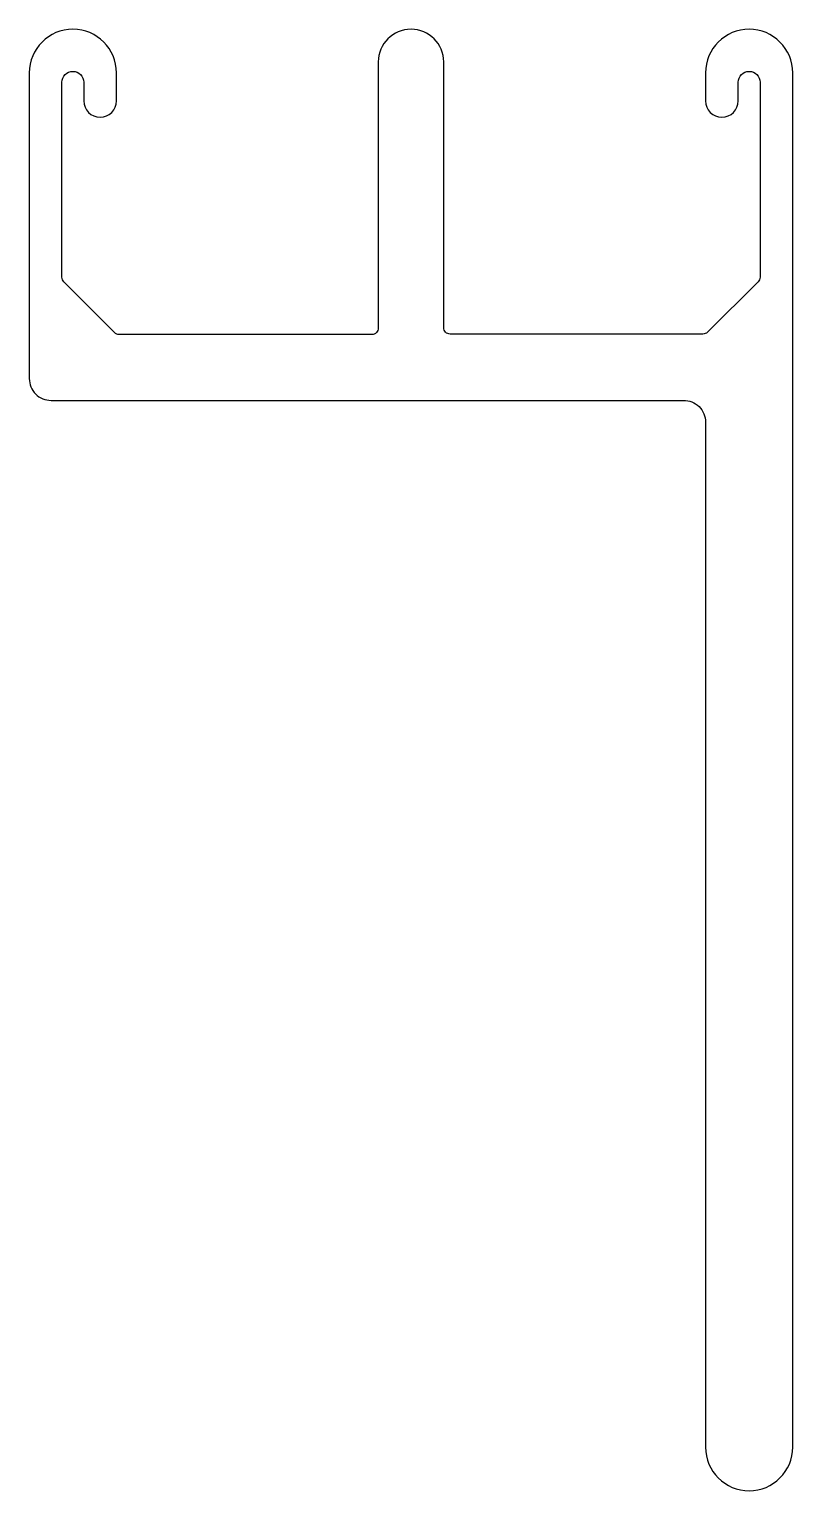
# Model space of a CAD drawing. Extents: x 270.1 to 305.1, y 251.5 to 318.5.
import ezdxf

# ---------------------------------------------------------------- set-up
doc = ezdxf.new("R2010")
doc.units = 0
doc.layers.get('0').update_dxf_attribs({"linetype": 'CONTINUOUS'})

msp = doc.modelspace()

# ---------------------------------------------------------------- linework, layer by layer
msp.add_lwpolyline([(289.092, 304.79), (289.092, 316.97, 1), (286.092, 316.97), (286.092, 304.77, -0.414214), (285.792, 304.47), (274.216, 304.47, -0.198912), (274.004, 304.558), (271.68, 306.882, -0.198912), (271.592, 307.095), (271.592, 316.037, -1), (272.592, 316.037), (272.592, 315.189, 1), (274.092, 315.189), (274.092, 316.47, 1), (270.092, 316.47), (270.092, 302.452, 0.414214), (271.092, 301.452), (300.078, 301.452, -0.418308), (301.092, 300.452), (301.092, 253.452, 1), (305.092, 253.452), (305.092, 316.47, 1), (301.092, 316.47), (301.092, 315.189, 1), (302.592, 315.189), (302.592, 316.037, -1), (303.592, 316.037), (303.592, 307.095, -0.199948), (303.503, 306.882), (301.179, 304.577, -0.197877), (300.968, 304.49), (289.392, 304.49, -0.414214)], format="xyb", close=True)

doc.saveas('drawing.dxf')
